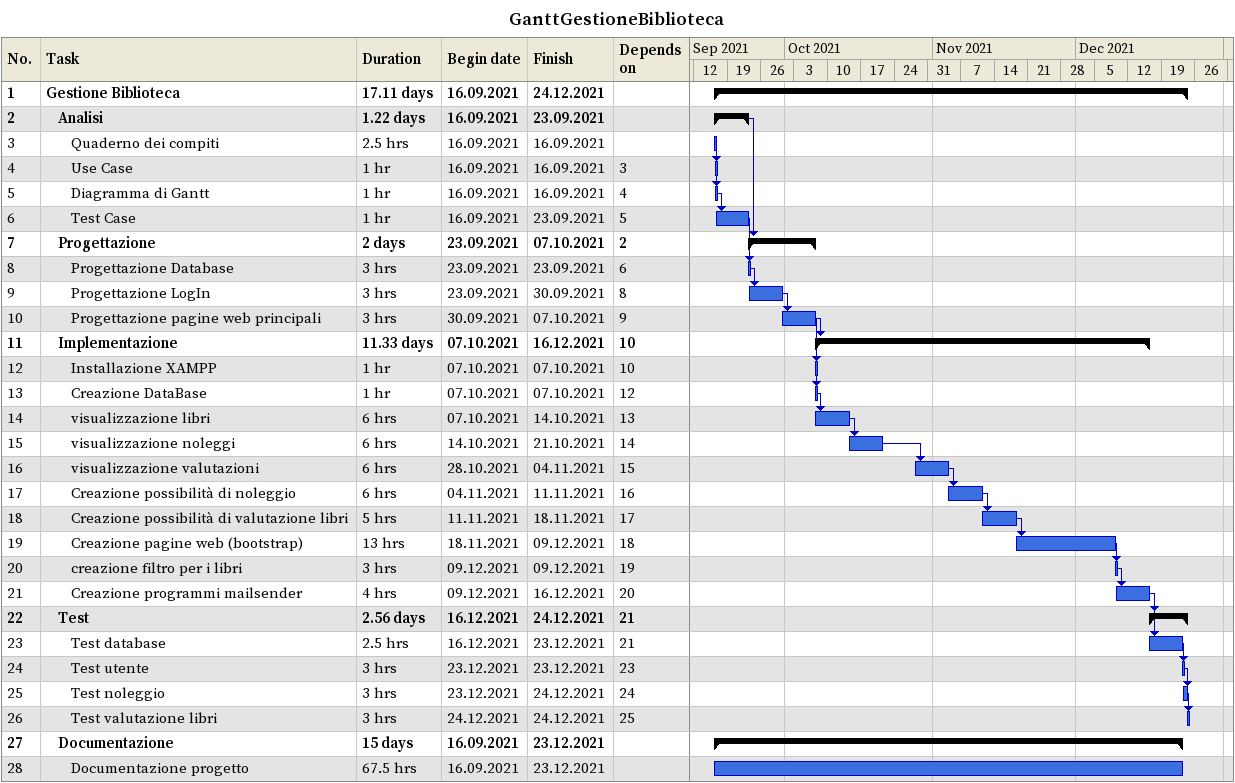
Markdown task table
GanttGestioneBiblioteca

| ID | Level | Task | Duration | Start | Finish | Predecessors |
|---|---|---|---|---|---|---|
| 1 | 1 | **Gestione Biblioteca** | 17.11d | 2021-09-16 | 2021-12-24 |  |
| 2 | 2 | **Analisi** | 1.22d | 2021-09-16 | 2021-09-23 |  |
| 3 | 3 | Quaderno dei compiti | 2.5h | 2021-09-16 | 2021-09-16 |  |
| 4 | 3 | Use Case | 1h | 2021-09-16 | 2021-09-16 | 3 |
| 5 | 3 | Diagramma di Gantt | 1h | 2021-09-16 | 2021-09-16 | 4 |
| 6 | 3 | Test Case | 1h | 2021-09-16 | 2021-09-23 | 5 |
| 7 | 2 | **Progettazione** | 2d | 2021-09-23 | 2021-10-07 | 2 |
| 8 | 3 | Progettazione Database | 3h | 2021-09-23 | 2021-09-23 | 6 |
| 9 | 3 | Progettazione LogIn | 3h | 2021-09-23 | 2021-09-30 | 8 |
| 10 | 3 | Progettazione pagine web principali | 3h | 2021-09-30 | 2021-10-07 | 9 |
| 11 | 2 | **Implementazione** | 11.33d | 2021-10-07 | 2021-12-16 | 10 |
| 12 | 3 | Installazione XAMPP | 1h | 2021-10-07 | 2021-10-07 | 10 |
| 13 | 3 | Creazione DataBase | 1h | 2021-10-07 | 2021-10-07 | 12 |
| 14 | 3 | visualizzazione libri | 6h | 2021-10-07 | 2021-10-14 | 13 |
| 15 | 3 | visualizzazione noleggi | 6h | 2021-10-14 | 2021-10-21 | 14 |
| 16 | 3 | visualizzazione valutazioni | 6h | 2021-10-28 | 2021-11-04 | 15 |
| 17 | 3 | Creazione possibilità di noleggio | 6h | 2021-11-04 | 2021-11-11 | 16 |
| 18 | 3 | Creazione possibilità di valutazione libri | 5h | 2021-11-11 | 2021-11-18 | 17 |
| 19 | 3 | Creazione pagine web (bootstrap) | 13h | 2021-11-18 | 2021-12-09 | 18 |
| 20 | 3 | creazione filtro per i libri | 3h | 2021-12-09 | 2021-12-09 | 19 |
| 21 | 3 | Creazione programmi mailsender | 4h | 2021-12-09 | 2021-12-16 | 20 |
| 22 | 2 | **Test** | 2.56d | 2021-12-16 | 2021-12-24 | 21 |
| 23 | 3 | Test database | 2.5h | 2021-12-16 | 2021-12-23 | 21 |
| 24 | 3 | Test utente | 3h | 2021-12-23 | 2021-12-23 | 23 |
| 25 | 3 | Test noleggio | 3h | 2021-12-23 | 2021-12-24 | 24 |
| 26 | 3 | Test valutazione libri | 3h | 2021-12-24 | 2021-12-24 | 25 |
| 27 | 2 | **Documentazione** | 15d | 2021-09-16 | 2021-12-23 |  |
| 28 | 3 | Documentazione progetto | 67.5h | 2021-09-16 | 2021-12-23 |  |
